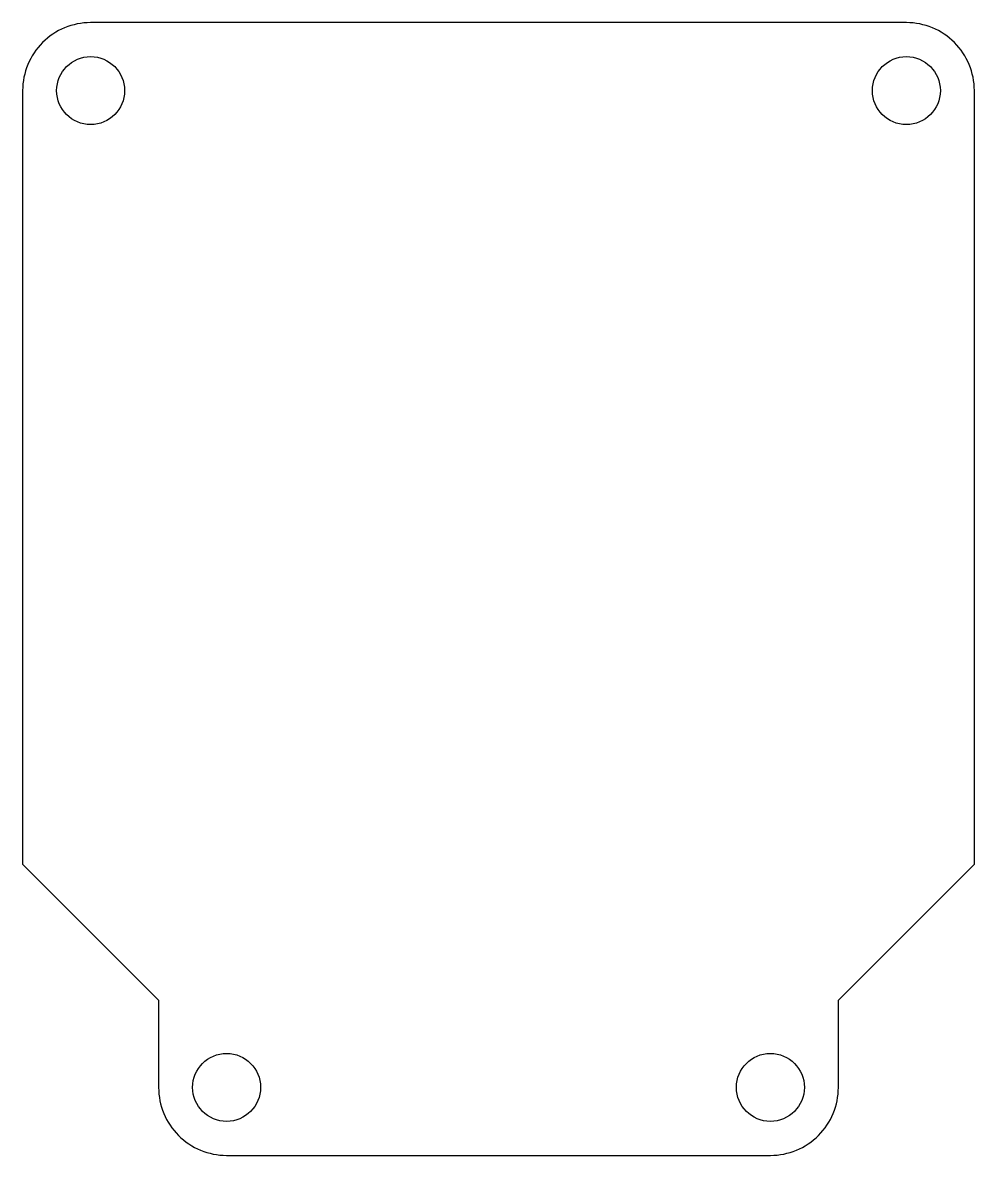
# Model space of a CAD drawing. Header units: inches. Extents: x 0.6 to 42.6, y 1 to 51.
import ezdxf

# ---------------------------------------------------------------- set-up
doc = ezdxf.new("R2010")
doc.units = ezdxf.units.IN
doc.header["$MEASUREMENT"] = 0

msp = doc.modelspace()

# ---------------------------------------------------------------- linework, layer by layer
msp.add_lwpolyline([(21.6, 51), (21.6, 51), (21.6, 51), (3.6, 51, 0.414214), (0.6, 48), (0.6, 16.853), (0.6, 13.853), (6.6, 7.853), (6.6, 4, 0.414214), (9.6, 1), (21.6, 1), (33.6, 1, 0.414214), (36.6, 4), (36.6, 7.853), (42.6, 13.853), (42.6, 16.853), (42.6, 48, 0.414214), (39.6, 51), (21.6, 51), (21.6, 51)], format="xyb", close=True)
for centre in [(3.6, 48), (39.6, 48), (39.6, 48), (9.6, 4), (33.6, 4)]:
    msp.add_circle(centre, 1.5)

doc.saveas('drawing.dxf')
